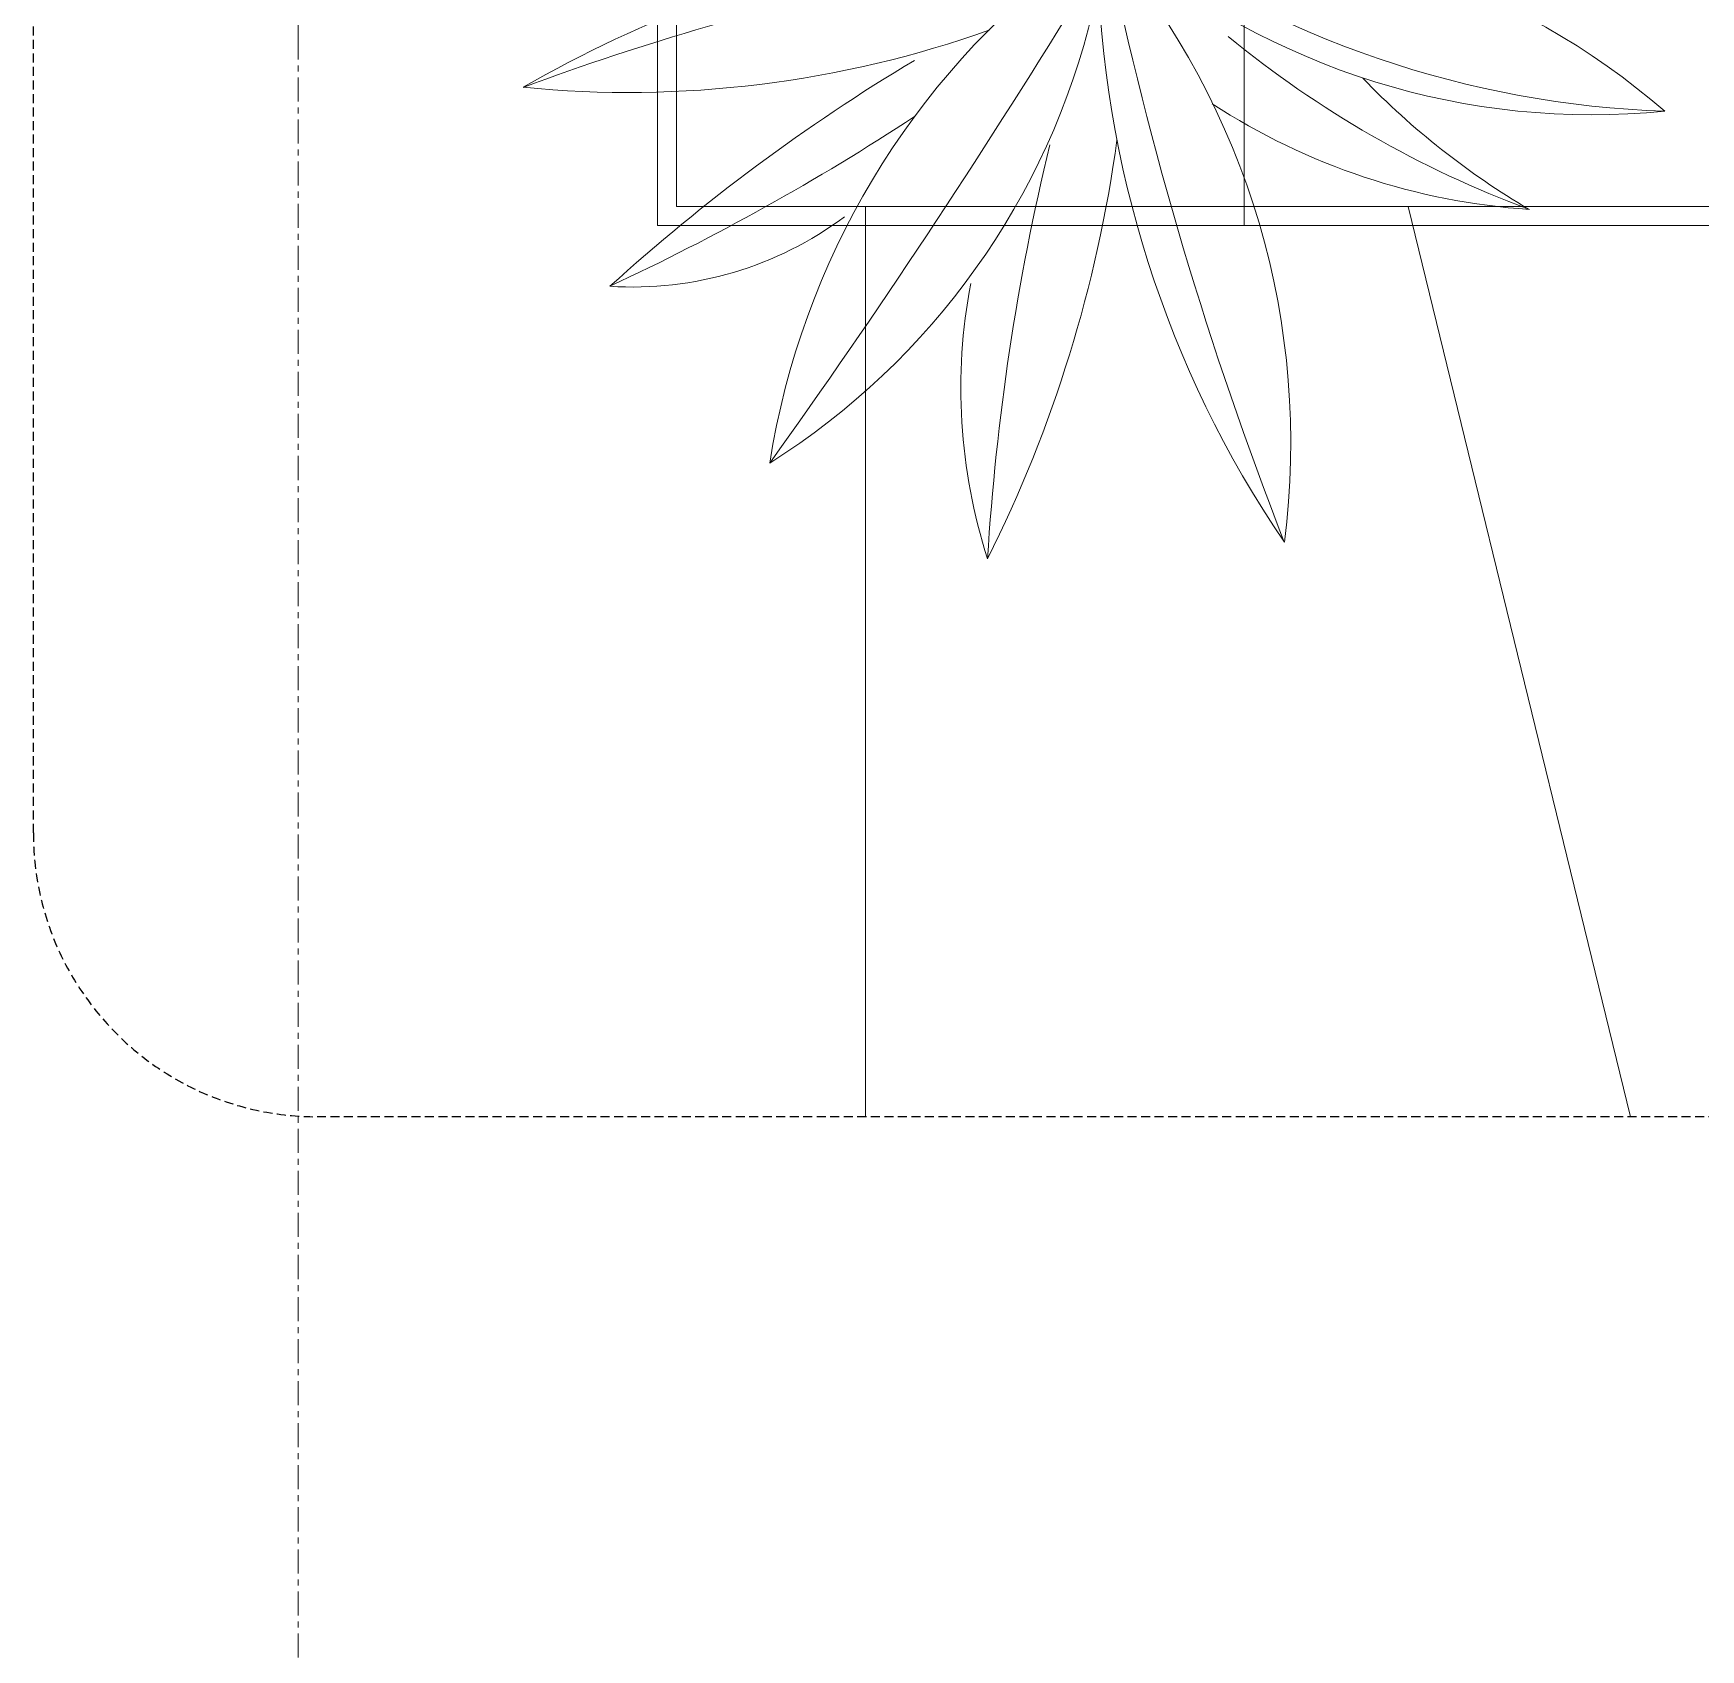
# Model space of a CAD drawing. Header units: millimetres. Extents: x 46404 to 154333, y -1327 to 55734.
# Drawn here: x 67515 to 68396, y 49795 to 50650 of the extents above; entities that cross this region are included whole.
import ezdxf

# ---------------------------------------------------------------- set-up
doc = ezdxf.new("R2010")
doc.units = ezdxf.units.MM
for name, pattern in [('Dash - Tight', [4.5, 3, -1.5]), ('Grid Line', [22.225, 12.7, -3.175, 3.175, -3.175]), ('Hidden', [7.14375, 4.7625, -2.38125])]:
    doc.linetypes.add(name, pattern=pattern)
for name, color, linetype, lineweight in [('A-DETL-GENF-2', 92, 'Dash - Tight', 18), ('A-DETL-GENF-3', 92, 'Hidden', 25), ('A-DETL-THIN', 151, 'Continuous', 18), ('A-FLOR', 192, 'Continuous', 18), ('A-WALL', 113, 'Continuous', 18), ('G-IMPT-2', 8, 'Continuous', 18), ('L-PLNT', 71, 'Continuous', 18), ('S-GRID-1', 1, 'Grid Line', 9)]:
    doc.layers.add(name, color=color, linetype=linetype, lineweight=lineweight)

# ---------------------------------------------------------------- blocks, each defined once
blk = doc.blocks.new('CAY DUA VAN PHAT - CAY DUA VAN PHAT_dwg-2253781-TKCS_RAMP NKT 2 - MẶT BẰNG')
at = {"layer": 'G-IMPT-2'}
for centre, radius, start, end in [((1505.2, 811.2), 822.3, 139.4024, 182.222), ((-165.6, 1381.8), 1047, 324.1916, 358.058), ((110.7, 1269.5), 773.9, 319.7296, 5.697), ((-62.1, 1592.2), 1116.8, 320.6802, 339.5986), ((272.8, 1621.1), 825.6, 313.9588, 329.5669), ((288.4, 1248.6), 697.7, 326.9057, 356.2457), ((1231.1, 130.1), 820.5, 82.645, 130.2275), ((-95.4, 4605.1), 3931.2, 281.7668, 291.3553), ((695.3, 1884.1), 1137.9, 271.0634, 304.2767), ((719.3, -637.8), 1417.7, 63.4093, 82.2197), ((594.7, -15.7), 778.2, 32.2613, 76.6297), ((-3578, -6349.7), 8300, 54.40802, 58.45357), ((1382.2, 1223.8), 834.2, 217.0531, 261.0676), ((1508, 3142.6), 2517.3, 256.4051, 266.4905), ((-274.9, 250.4), 1135.9, 354.3681, 19.6563), ((1173.7, 1190.3), 588.6, 259.1512, 287.8197), ((2056.7, 827.6), 1384.6, 191.6383, 209.8274), ((2568.5, 1594.9), 2029.5, 210.8992, 222.2343), ((-1244.6, -845.1), 2548.6, 24.9673, 33.2653), ((3456.5, 1105.5), 2774.7, 191.9083, 200.385), ((691.4, 254.8), 375.2, 356.3118, 36.6378)]:
    blk.add_arc(centre, radius, start, end, dxfattribs=at)
blk = doc.blocks.new('CAY DUA VAN PHAT - CAY DUA VAN PHAT_dwg-V22-TKCS_RAMP NKT 2 - MẶT BẰNG')
at = {"layer": 'G-IMPT-2'}
for centre, radius, start, end in [((1505.2, 811.2), 822.3, 139.4024, 182.222), ((-165.6, 1381.8), 1047, 324.1916, 358.058), ((110.7, 1269.5), 773.9, 319.7296, 5.697), ((-62.1, 1592.2), 1116.8, 320.6802, 339.5986), ((272.8, 1621.1), 825.6, 313.9588, 329.5669), ((288.4, 1248.6), 697.7, 326.9057, 356.2457), ((1231.1, 130.1), 820.5, 82.645, 130.2275), ((-95.4, 4605.1), 3931.2, 281.7668, 291.3553), ((695.3, 1884.1), 1137.9, 271.0634, 304.2767), ((719.3, -637.8), 1417.7, 63.4093, 82.2197), ((594.7, -15.7), 778.2, 32.2613, 76.6297), ((-3578, -6349.7), 8300, 54.40802, 58.45357), ((1382.2, 1223.8), 834.2, 217.0531, 261.0676), ((1508, 3142.6), 2517.3, 256.4051, 266.4905), ((-274.9, 250.4), 1135.9, 354.3681, 19.6563), ((1173.7, 1190.3), 588.6, 259.1512, 287.8197), ((2056.7, 827.6), 1384.6, 191.6383, 209.8274), ((2568.5, 1594.9), 2029.5, 210.8992, 222.2343), ((-1244.6, -845.1), 2548.6, 24.9673, 33.2653), ((3456.5, 1105.5), 2774.7, 191.9083, 200.385), ((691.4, 254.8), 375.2, 356.3118, 36.6378)]:
    blk.add_arc(centre, radius, start, end, dxfattribs=at)
blk = doc.blocks.new('CAY DUA VAN PHAT - CAY DUA VAN PHAT-V23-TKCS_RAMP NKT 2 - MẶT BẰNG')
at = {"xscale": 0.5, "yscale": 0.5, "zscale": 0.5}
for name in ['CAY DUA VAN PHAT - CAY DUA VAN PHAT_dwg-2253781-TKCS_RAMP NKT 2 - MẶT BẰNG', 'CAY DUA VAN PHAT - CAY DUA VAN PHAT_dwg-V22-TKCS_RAMP NKT 2 - MẶT BẰNG']:
    blk.add_blockref(name, (-151.82, -370.52), dxfattribs=at)
blk = doc.blocks.new('BORDER VIEW - BORDER VIEW-2373945-TKCS_RAMP NKT 2 - MẶT BẰNG')
at = {"layer": 'A-DETL-GENF-3'}
for p, q in [((0, 150), (0, 4456.39)), ((13627.76, 0), (150, 0))]:
    blk.add_line(p, q, dxfattribs=at)
blk.add_arc((150, 150), 150, 180, 270, dxfattribs=at)

msp = doc.modelspace()

# ---------------------------------------------------------------- linework, layer by layer
at = {"layer": 'A-DETL-THIN'}
for p, q in [((67955, 50557.93), (71354.93, 50557.93)), ((67955, 50076.94), (67955, 50557.93)), ((68359.37, 50076.94), (68241.82, 50557.93))]:
    msp.add_line(p, q, dxfattribs=at)
at = {"layer": 'A-FLOR'}
msp.add_line((67955, 50076.94), (67955, 50547.93), dxfattribs=at)
at = {"layer": 'A-WALL'}
for p, q in [((67845, 50547.93), (67845, 54683.33)), ((67855, 50557.93), (67855, 54683.33)), ((68155.08, 50547.93), (68155.08, 50667.93)), ((71354.97, 50557.93), (67855, 50557.93)), ((71354.97, 50547.93), (67845, 50547.93))]:
    msp.add_line(p, q, dxfattribs=at)
at = {"layer": 'S-GRID-1'}
for p, q in [((67655, 50641.1), (67655, 54033.61)), ((67655, 49391.1), (67655, 50641.1))]:
    msp.add_line(p, q, dxfattribs=at)

# ---------------------------------------------------------------- block references
at = {"layer": 'A-DETL-GENF-2'}
msp.add_blockref('BORDER VIEW - BORDER VIEW-2373945-TKCS_RAMP NKT 2 - MẶT BẰNG', (67515, 50076.94), dxfattribs=at)
at = {"layer": 'L-PLNT', "rotation": 269.9999999999997}
msp.add_blockref('CAY DUA VAN PHAT - CAY DUA VAN PHAT-V23-TKCS_RAMP NKT 2 - MẶT BẰNG', (68075, 50896.94), dxfattribs=at)

doc.saveas('drawing.dxf')
